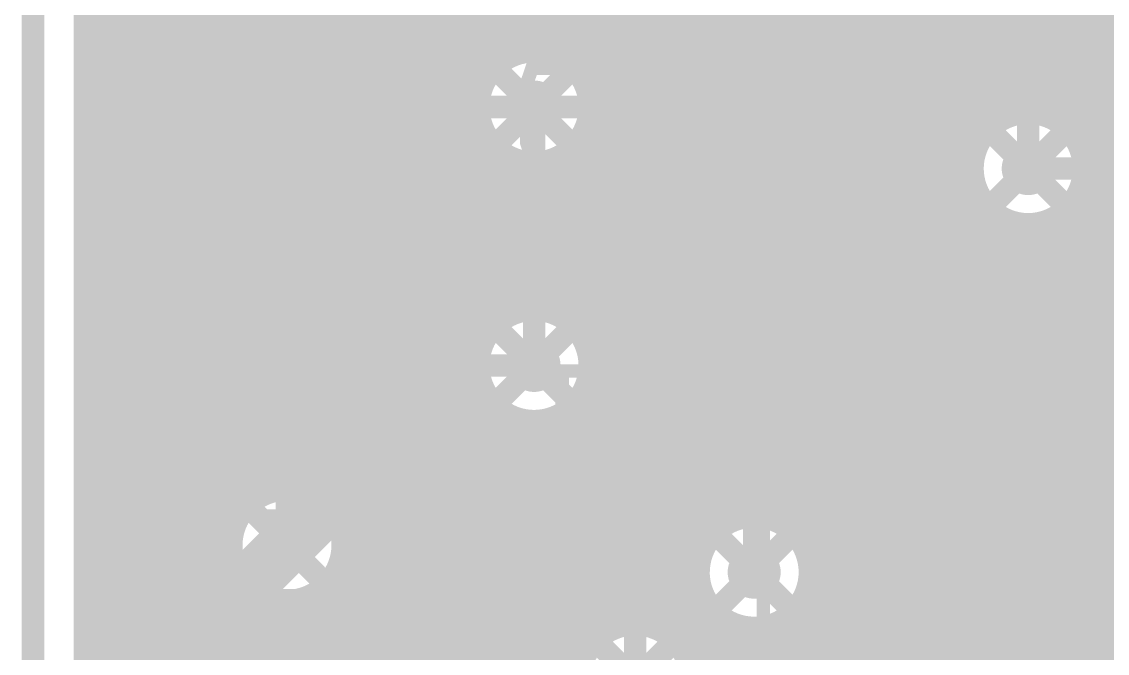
# Model space of a CAD drawing. Extents: x -3 to 92, y -53 to 125.
# Drawn here: x -3.13 to 9.15, y 51.61 to 58.75 of the extents above; entities that cross this region are included whole.
import ezdxf

# ---------------------------------------------------------------- set-up
doc = ezdxf.new("R2010")
doc.units = 0
doc.header["$MEASUREMENT"] = 0
doc.layers.get('0').update_dxf_attribs({"linetype": 'CONTINUOUS'})
for name, color, linetype in [('23-325-0_AST', 7, 'CONTINUOUS'), ('23-325-0_BOT', 7, 'CONTINUOUS'), ('23-325-0_DRD', 2, 'CONTINUOUS'), ('23-325-0_IN1', 4, 'CONTINUOUS'), ('23-325-0_IN2', 3, 'CONTINUOUS'), ('23-325-0_SMT', 10, 'CONTINUOUS'), ('23-325-0_SPT', 14, 'CONTINUOUS'), ('23-325-0_SST', 9, 'CONTINUOUS'), ('23-325-0_TOP', 12, 'CONTINUOUS'), ('THRUHOLE_TAP', 8, 'CONTINUOUS')]:
    doc.layers.add(name, color=color, linetype=linetype)

# ---------------------------------------------------------------- blocks, each defined once
blk = doc.blocks.new('OBLONG_52')
at = {"const_width": 0.29972}
blk.add_lwpolyline([(0.59944, 0), (-0.59944, 0)], dxfattribs=at)
at = {"const_width": 0.14986}
for points in [[(-0.67437, 0, 1), (-0.52451, 0, 1)], [(0.52451, 0, 1), (0.67437, 0, 1)]]:
    blk.add_lwpolyline(points, format="xyb", close=True, dxfattribs=at)
blk = doc.blocks.new('ROUND_68')
at = {"const_width": 0.29972}
blk.add_lwpolyline([(-0.14986, 0, 1), (0.14986, 0, 1)], format="xyb", close=True, dxfattribs=at)
blk = doc.blocks.new('ROUND_78')
at = {"const_width": 0.29972}
blk.add_lwpolyline([(-0.14986, 0, 1), (0.14986, 0, 1)], format="xyb", close=True, dxfattribs=at)
blk = doc.blocks.new('ROUND_79')
at = {"const_width": 0.29972}
blk.add_lwpolyline([(-0.14986, 0, 1), (0.14986, 0, 1)], format="xyb", close=True, dxfattribs=at)
blk = doc.blocks.new('RECTANGLE_7')
blk.add_solid([(0.4064, 0.4826), (0.4064, -0.4826), (-0.4064, 0.4826), (-0.4064, -0.4826)])
blk = doc.blocks.new('ROUND_84')
at = {"const_width": 0.10033}
blk.add_lwpolyline([(-0.050164, 0, 1), (0.050164, 0, 1)], format="xyb", close=True, dxfattribs=at)

msp = doc.modelspace()

# ---------------------------------------------------------------- linework, layer by layer
at = {"layer": '23-325-0_AST'}
for points, const_width in [([(87.00008, -5.00126), (87.00008, 124.99848), (-2.99974, 124.99848), (-2.99974, -5.00126), (87.00008, -5.00126)], 0.254), ([(7.9502, 60.19038), (7.44982, 59.69), (7.44982, 55.1942), (11.8491, 55.1942), (11.8491, 60.28944), (8.04926, 60.28944), (7.9502, 60.19038)], 0.1524), ([(2.0955, 58.6105), (-0.8255, 58.6105), (-0.8255, 56.9722), (2.0955, 56.9722), (2.0955, 58.6105)], 0.1524), ([(0.61976, 57.31256), (0.61976, 58.32856), (0.50292, 58.16092)], 0.1524), ([(0.02032, 57.48274), (-0.0381, 57.31256), (-0.3937, 57.31256), (-0.45466, 57.48274), (-0.45466, 58.16092), (-0.3937, 58.32856), (-0.0381, 58.32856), (0.02032, 58.16092)], 0.1524), ([(1.16332, 57.82056), (1.51892, 57.82056), (1.57734, 57.65292), (1.57734, 57.48274), (1.51892, 57.31256), (1.16332, 57.31256), (1.10236, 57.48274), (1.10236, 57.65292), (1.34112, 58.32856)], 0.1524), ([(0.73914, 57.31256), (0.50292, 57.31256)], 0.1524), ([(-0.8255, 55.0545), (2.0955, 55.0545), (2.0955, 56.6928), (-0.8255, 56.6928), (-0.8255, 55.0545)], 0.1524), ([(-0.56896, 55.80126), (-0.21336, 55.80126), (-0.09652, 55.9689), (-0.09652, 56.13908), (-0.21336, 56.30926), (-0.56896, 56.30926), (-0.56896, 55.29326)], 0.1524), ([(0.2667, 55.4609), (0.38608, 55.29326), (0.6223, 55.29326), (0.74168, 55.4609), (0.74168, 55.63108), (0.50546, 55.9689), (0.74168, 56.30926), (0.2667, 56.30926)], 0.1524), ([(1.2827, 55.29326), (1.16586, 55.4609), (1.1049, 55.63108), (1.1049, 55.9689), (1.16586, 56.13908), (1.2827, 56.30926), (1.40208, 56.30926), (1.52146, 56.13908), (1.57988, 55.9689), (1.57988, 55.63108), (1.52146, 55.4609), (1.40208, 55.29326), (1.2827, 55.29326)], 0.1524), ([(-0.27432, 55.80126), (-0.09652, 55.29326)], 0.1524), ([(2.0955, 54.8005), (-0.8255, 54.8005), (-0.8255, 53.1622), (2.0955, 53.1622), (2.0955, 54.8005)], 0.1524), ([(5.9055, 54.8005), (2.9845, 54.8005), (2.9845, 53.1622), (5.9055, 53.1622), (5.9055, 54.8005)], 0.1524), ([(5.39496, 53.50256), (5.39496, 54.51856), (5.27812, 54.35092)], 0.1524), ([(7.4295, 53.1495), (10.3505, 53.1495), (10.3505, 54.7878), (7.4295, 54.7878), (7.4295, 53.1495)], 0.1524), ([(-0.45466, 54.01056), (-0.09906, 54.01056), (0.02032, 54.18074), (0.02032, 54.35092), (-0.09906, 54.51856), (-0.45466, 54.51856), (-0.45466, 53.50256)], 0.1524), ([(0.38354, 53.67274), (0.50292, 53.50256), (0.73914, 53.50256), (0.85852, 53.67274), (0.85852, 53.84292), (0.61976, 54.18074), (0.85852, 54.51856), (0.38354, 54.51856)], 0.1524), ([(1.69672, 53.50256), (1.22174, 53.50256), (1.69672, 54.18074), (1.69672, 54.35092), (1.63576, 54.51856), (1.28016, 54.51856), (1.22174, 54.35092)], 0.1524), ([(3.48234, 54.01056), (3.83794, 54.01056), (3.95732, 54.18074), (3.95732, 54.35092), (3.83794, 54.51856), (3.48234, 54.51856), (3.48234, 53.50256)], 0.1524), ([(4.32054, 53.67274), (4.43992, 53.50256), (4.67614, 53.50256), (4.79552, 53.67274), (4.79552, 53.84292), (4.55676, 54.18074), (4.79552, 54.51856), (4.32054, 54.51856)], 0.1524), ([(7.8105, 54.02326), (8.1661, 54.02326), (8.28548, 54.1909), (8.28548, 54.36108), (8.1661, 54.53126), (7.8105, 54.53126), (7.8105, 53.51526)], 0.1524), ([(9.12368, 53.51526), (8.6487, 53.51526), (9.12368, 54.1909), (9.12368, 54.36108), (9.06526, 54.53126), (8.70966, 54.53126), (8.6487, 54.36108)], 0.1524), ([(-0.15748, 54.01056), (0.02032, 53.50256)], 0.1524), ([(3.77952, 54.01056), (3.95732, 53.50256)], 0.1524), ([(8.10768, 54.02326), (8.28548, 53.51526)], 0.1524), ([(5.51434, 53.50256), (5.27812, 53.50256)], 0.1524), ([(2.0955, 52.2605), (-0.8255, 52.2605), (-0.8255, 50.6222), (2.0955, 50.6222), (2.0955, 52.2605)], 0.1524), ([(6.7945, 50.6095), (9.7155, 50.6095), (9.7155, 52.2478), (6.7945, 52.2478), (6.7945, 50.6095)], 0.1524), ([(0.14732, 51.13274), (0.08636, 50.96256), (-0.2667, 50.96256), (-0.32766, 51.13274), (-0.32766, 51.81092), (-0.2667, 51.97856), (0.08636, 51.97856), (0.14732, 51.81092)], 0.1524), ([(0.98552, 50.96256), (0.51054, 50.96256), (0.98552, 51.64074), (0.98552, 51.81092), (0.92456, 51.97856), (0.56896, 51.97856), (0.51054, 51.81092)], 0.1524), ([(1.76276, 51.47056), (1.40716, 51.47056), (1.34874, 51.64074), (1.34874, 51.81092), (1.40716, 51.97856), (1.76276, 51.97856), (1.82372, 51.81092), (1.82372, 51.64074), (1.58496, 50.96256)], 0.1524), ([(7.1755, 51.35626), (7.5311, 51.35626), (7.65048, 51.5239), (7.65048, 51.69408), (7.5311, 51.86426), (7.1755, 51.86426), (7.1755, 50.84826)], 0.1524), ([(8.13308, 50.84826), (8.48868, 51.86426), (8.0137, 51.86426)], 0.1524), ([(9.0297, 50.84826), (8.91286, 51.0159), (8.8519, 51.18608), (8.8519, 51.5239), (8.91286, 51.69408), (9.0297, 51.86426), (9.14908, 51.86426), (9.26846, 51.69408), (9.32688, 51.5239), (9.32688, 51.18608), (9.26846, 51.0159), (9.14908, 50.84826), (9.0297, 50.84826)], 0.1524)]:
    msp.add_lwpolyline(points, dxfattribs=dict(at, const_width=const_width))
at = {"layer": '23-325-0_BOT'}
for points, const_width in [([(-2.159, 115.48872), (-2.159, 52.46116)], 0.254), ([(-1.9304, 115.38458), (-1.9304, 52.68976)], 0.254), ([(4.826, 107.315), (4.318, 106.807), (4.318, 62.484), (5.1562, 61.6458), (5.1562, 52.5272)], 0.254), ([(8.255, 57.08904), (8.255, 68.961), (6.731, 70.485), (6.731, 88.138)], 0.254), ([(5.969, 83.566), (5.969, 35.306), (2.413, 31.75), (2.413, 29.845)], 0.254), ([(8.89, 27.94), (8.89, 69.088), (7.366, 70.612), (7.366, 82.677)], 0.254), ([(-0.381, 71.247), (-0.381, 69.342), (1.651, 67.31), (1.651, 46.736), (2.794, 45.593), (2.794, 40.386), (5.08, 38.1)], 0.254), ([(1.27, 70.485), (3.81, 67.945), (3.81, 51.308)], 0.254), ([(2.1844, 68.9229), (2.1844, 58.18886)], 0.254), ([(2.413, 68.6943), (2.413, 58.36158)], 0.254), ([(-1.143, 68.58), (-1.143, 52.832), (-1.905, 52.07), (-1.905, 35.814), (-2.159, 35.56)], 0.254), ([(2.6416, 68.4657), (2.6416, 58.41492)], 0.254), ([(-1.7018, 68.2879), (-1.7018, 52.91836)], 0.254), ([(-1.6002, 68.14566), (-1.6002, 53.01996)], 0.254), ([(2.8702, 68.2371), (2.8702, 58.3819)], 0.254), ([(3.0988, 68.0085), (3.0988, 58.2422)], 0.254), ([(3.3274, 67.7799), (3.3274, 51.71186)], 0.254), ([(3.3528, 67.7545), (3.3528, 51.7398)], 0.254), ([(2.1082, 67.31), (2.1082, 58.07456)], 0.254), ([(-0.127, 52.832), (0.889, 53.848), (0.889, 65.405)], 0.635), ([(4.2672, 61.8871), (4.2672, 51.7398)], 0.254), ([(4.4704, 61.6839), (4.4704, 46.101)], 0.254), ([(4.699, 61.4553), (4.699, 52.959)], 0.254), ([(-1.6002, 58.7502), (-2.159, 58.7502)], 0.254), ([(3.3528, 58.7502), (2.1082, 58.7502)], 0.254), ([(4.699, 58.7502), (4.2672, 58.7502)], 0.254), ([(-1.6002, 58.5216), (-2.159, 58.5216)], 0.254), ([(3.3528, 58.5216), (2.1082, 58.5216)], 0.254), ([(4.699, 58.5216), (4.2672, 58.5216)], 0.254), ([(-1.6002, 58.293), (-2.159, 58.293)], 0.254), ([(2.29362, 58.293), (2.1082, 58.293)], 0.254), ([(3.3528, 58.293), (3.03784, 58.293)], 0.254), ([(4.699, 58.293), (4.2672, 58.293)], 0.254), ([(-1.6002, 58.0644), (-2.159, 58.0644)], 0.254), ([(3.3528, 58.0644), (3.23088, 58.0644)], 0.254), ([(4.699, 58.0644), (4.2672, 58.0644)], 0.254), ([(-1.6002, 57.8358), (-2.159, 57.8358)], 0.254), ([(3.3528, 57.8358), (3.29438, 57.8358)], 0.254), ([(4.699, 57.8358), (4.2672, 57.8358)], 0.254), ([(2.667, 54.864), (2.667, 57.785)], 0.254), ([(-1.6002, 57.6072), (-2.159, 57.6072)], 0.254), ([(3.3528, 57.6072), (3.27152, 57.6072)], 0.254), ([(4.699, 57.6072), (4.2672, 57.6072)], 0.254), ([(-1.6002, 57.3786), (-2.159, 57.3786)], 0.254), ([(3.1242, 57.35066), (3.1242, 55.2958)], 0.254), ([(3.3528, 57.3786), (3.14706, 57.3786)], 0.254), ([(4.699, 57.3786), (4.2672, 57.3786)], 0.254), ([(-1.6002, 57.15), (-2.159, 57.15)], 0.254), ([(3.3528, 57.15), (3.1242, 57.15)], 0.254), ([(4.699, 57.15), (4.2672, 57.15)], 0.254), ([(-1.6002, 56.9214), (-2.159, 56.9214)], 0.254), ([(3.3528, 56.9214), (3.1242, 56.9214)], 0.254), ([(4.699, 56.9214), (4.2672, 56.9214)], 0.254), ([(-1.6002, 56.6928), (-2.159, 56.6928)], 0.254), ([(3.3528, 56.6928), (3.1242, 56.6928)], 0.254), ([(4.699, 56.6928), (4.2672, 56.6928)], 0.254), ([(-1.6002, 56.4642), (-2.159, 56.4642)], 0.254), ([(3.3528, 56.4642), (3.1242, 56.4642)], 0.254), ([(4.699, 56.4642), (4.2672, 56.4642)], 0.254), ([(-1.6002, 56.2356), (-2.159, 56.2356)], 0.254), ([(3.3528, 56.2356), (3.1242, 56.2356)], 0.254), ([(4.699, 56.2356), (4.2672, 56.2356)], 0.254), ([(-1.6002, 56.007), (-2.159, 56.007)], 0.254), ([(3.3528, 56.007), (3.1242, 56.007)], 0.254), ([(4.699, 56.007), (4.2672, 56.007)], 0.254), ([(-1.6002, 55.7784), (-2.159, 55.7784)], 0.254), ([(3.3528, 55.7784), (3.1242, 55.7784)], 0.254), ([(4.699, 55.7784), (4.2672, 55.7784)], 0.254), ([(-1.6002, 55.5498), (-2.159, 55.5498)], 0.254), ([(3.3528, 55.5498), (3.1242, 55.5498)], 0.254), ([(4.699, 55.5498), (4.2672, 55.5498)], 0.254), ([(-1.6002, 55.3212), (-2.159, 55.3212)], 0.254), ([(3.3528, 55.3212), (3.1242, 55.3212)], 0.254), ([(4.699, 55.3212), (4.2672, 55.3212)], 0.254), ([(-1.6002, 55.0926), (-2.159, 55.0926)], 0.254), ([(3.3528, 55.0926), (3.25374, 55.0926)], 0.254), ([(4.699, 55.0926), (4.2672, 55.0926)], 0.254), ([(-1.6002, 54.864), (-2.159, 54.864)], 0.254), ([(3.3528, 54.864), (3.29692, 54.864)], 0.254), ([(4.699, 54.864), (4.2672, 54.864)], 0.254), ([(-1.6002, 54.6354), (-2.159, 54.6354)], 0.254), ([(3.3528, 54.6354), (3.25374, 54.6354)], 0.254), ([(4.699, 54.6354), (4.2672, 54.6354)], 0.254), ([(2.1082, 54.5719), (2.1082, 46.92396)], 0.254), ([(-1.6002, 54.4068), (-2.159, 54.4068)], 0.254), ([(2.23266, 54.4068), (2.1082, 54.4068)], 0.254), ([(2.1844, 54.4576), (2.1844, 46.84776)], 0.254), ([(3.3528, 54.4068), (3.0988, 54.4068)], 0.254), ([(3.0988, 54.40426), (3.0988, 46.101)], 0.254), ([(4.699, 54.4068), (4.2672, 54.4068)], 0.254), ([(2.413, 54.28742), (2.413, 46.61916)], 0.254), ([(2.8702, 54.2671), (2.8702, 46.16196)], 0.254), ([(-1.6002, 54.1782), (-2.159, 54.1782)], 0.254), ([(3.3528, 54.1782), (2.1082, 54.1782)], 0.254), ([(2.6416, 54.23408), (2.6416, 46.39056)], 0.254), ([(4.699, 54.1782), (4.2672, 54.1782)], 0.254), ([(-1.6002, 53.9496), (-2.159, 53.9496)], 0.254), ([(3.3528, 53.9496), (2.1082, 53.9496)], 0.254), ([(4.699, 53.9496), (4.2672, 53.9496)], 0.254), ([(-1.6002, 53.721), (-2.159, 53.721)], 0.254), ([(3.3528, 53.721), (2.1082, 53.721)], 0.254), ([(4.699, 53.721), (4.2672, 53.721)], 0.254), ([(-1.6002, 53.4924), (-2.159, 53.4924)], 0.254), ([(3.3528, 53.4924), (2.1082, 53.4924)], 0.254), ([(4.699, 53.4924), (4.2672, 53.4924)], 0.254), ([(-1.6002, 53.2638), (-2.159, 53.2638)], 0.254), ([(3.3528, 53.2638), (2.1082, 53.2638)], 0.254), ([(4.699, 53.2638), (4.2672, 53.2638)], 0.254), ([(-1.6002, 53.0352), (-2.159, 53.0352)], 0.254), ([(3.3528, 53.0352), (2.1082, 53.0352)], 0.254), ([(4.699, 53.0352), (4.2672, 53.0352)], 0.254), ([(-1.6002, 53.01996), (-2.159, 52.46116)], 0.254), ([(-0.127, 52.832), (-1.143, 51.816), (-1.143, 46.101)], 0.635), ([(-1.81356, 52.8066), (-2.159, 52.8066)], 0.254), ([(3.3528, 52.8066), (2.1082, 52.8066)], 0.254), ([(4.59232, 52.8066), (4.2672, 52.8066)], 0.254), ([(-2.04216, 52.578), (-2.159, 52.578)], 0.254), ([(3.3528, 52.578), (2.1082, 52.578)], 0.254), ([(4.52882, 52.578), (4.2672, 52.578)], 0.254), ([(3.3528, 52.3494), (2.1082, 52.3494)], 0.254), ([(4.55168, 52.3494), (4.2672, 52.3494)], 0.254), ([(3.3528, 52.1208), (2.1082, 52.1208)], 0.254), ([(4.6736, 52.1208), (4.2672, 52.1208)], 0.254), ([(4.699, 52.09286), (4.699, 46.101)], 0.254), ([(4.9276, 51.94046), (4.9276, 46.101)], 0.254), ([(5.3848, 51.94046), (5.3848, 46.101)], 0.254), ([(5.5118, 52.0065), (5.5118, 46.101)], 0.254), ([(3.3528, 51.8922), (2.1082, 51.8922)], 0.254), ([(5.5118, 51.8922), (4.2672, 51.8922)], 0.254), ([(5.1562, 51.89728), (5.1562, 46.101)], 0.254), ([(3.2893, 51.6636), (2.1082, 51.6636)], 0.254), ([(5.5118, 51.6636), (4.3307, 51.6636)], 0.254)]:
    msp.add_lwpolyline(points, dxfattribs=dict(at, const_width=const_width))
at = {"layer": '23-325-0_BOT', "const_width": 0.254}
for points in [[(2.667, 58.41492, 0.2801821), (2.1082, 58.07456)], [(3.29692, 57.785, 0.4142136), (2.667, 58.41492)], [(3.1242, 57.35066, 0.1922583), (3.29762, 57.785)], [(3.29692, 54.864, 0.1914994), (3.12496, 55.29652)], [(2.667, 54.23408, 0.4142136), (3.29692, 54.864)], [(2.1082, 54.5719, 0.2792178), (2.667, 54.23408)], [(4.699, 52.959, 0.1914993), (4.52733, 52.5272)], [(4.52628, 52.5272, 0.4142136), (5.1562, 51.89728)], [(5.1562, 51.89728, 0.1509238), (5.51145, 52.00701)], [(3.3528, 51.7398, 0.1914993), (3.18113, 51.308)], [(4.43992, 51.308, 0.1914994), (4.26796, 51.74052)]]:
    msp.add_lwpolyline(points, format="xyb", dxfattribs=at)
at = {"layer": '23-325-0_DRD', "const_width": 0.254}
for points in [[(87.00008, -5.00126), (87.00008, 124.99848), (-2.99974, 124.99848), (-2.99974, -5.00126), (87.00008, -5.00126)], [(3.302, 58.42), (2.032, 57.15)], [(3.302, 57.15), (2.032, 58.42)], [(8.89, 57.72404), (7.62, 56.45404)], [(8.89, 56.45404), (7.62, 57.72404)], [(3.302, 55.499), (2.032, 54.229)], [(3.302, 54.229), (2.032, 55.499)], [(0.508, 53.467), (-0.762, 52.197)], [(0.508, 52.197), (-0.762, 53.467)], [(0.508, 53.467), (-0.762, 52.197)], [(0.508, 52.197), (-0.762, 53.467)], [(5.7912, 53.1622), (4.5212, 51.8922)], [(5.7912, 51.8922), (4.5212, 53.1622)], [(4.445, 51.943), (3.175, 50.673)], [(4.445, 50.673), (3.175, 51.943)]]:
    msp.add_lwpolyline(points, dxfattribs=at)
at = {"layer": '23-325-0_IN1', "const_width": 0.254}
for points in [[(-2.413, 124.46), (-2.413, 36.13658)], [(-2.1844, 124.46), (-2.1844, 36.18992)], [(-1.9558, 124.46), (-1.9558, 36.1569)], [(1.9304, 124.46), (1.9304, 30.24886)], [(2.159, 124.46), (2.159, 58.15584)], [(2.3876, 124.46), (2.3876, 58.34888)], [(2.6162, 124.46), (2.6162, 58.41238)], [(2.8448, 124.46), (2.8448, 58.38952)], [(3.0734, 124.46), (3.0734, 58.26506)], [(3.302, 124.46), (3.302, 51.67884)], [(3.5306, 124.46), (3.5306, 51.87188)], [(3.7592, 124.46), (3.7592, 51.93538)], [(3.9878, 124.46), (3.9878, 51.91252)], [(4.2164, 107.15498), (4.2164, 51.78806)], [(5.588, 83.06308), (5.588, 52.9844)], [(6.2738, 83.01482), (6.2738, 39.27094)], [(5.8166, 82.95386), (5.8166, -4.572)], [(6.0452, 82.94116), (6.0452, 39.02456)], [(7.6454, 78.70698), (7.6454, 57.24906)], [(7.874, 78.36408), (7.874, 57.59196)], [(8.5598, 78.31582), (8.5598, 57.64022)], [(8.1026, 78.25486), (8.1026, 57.70118)], [(8.3312, 78.24216), (8.3312, 57.71388)], [(8.7884, 76.29398), (8.7884, 57.42432)], [(9.017, 75.95108), (9.017, 28.55722)], [(9.2456, 75.84186), (9.2456, 28.4607)], [(0.1016, 70.8406), (0.1016, 53.41874)], [(-0.3556, 70.61708), (-0.3556, 53.41874)], [(-0.127, 70.67042), (-0.127, 53.46192)], [(1.7018, 70.02526), (1.7018, 0.91186)], [(-1.7272, 68.34378), (-1.7272, 46.33722)], [(-0.5842, 68.2879), (-0.5842, 53.2638)], [(-1.4986, 68.0593), (-1.4986, 46.6217)], [(-0.8128, 68.04406), (-0.8128, 46.63694)], [(-1.27, 67.96278), (-1.27, 46.71822)], [(-1.0414, 67.9577), (-1.0414, 46.7233)], [(4.445, 67.31762), (4.445, -4.572)], [(5.3594, 67.2084), (5.3594, 53.1241)], [(4.6736, 67.12712), (4.6736, 52.93106)], [(4.9022, 67.06362), (4.9022, 53.10378)], [(5.1308, 67.08648), (5.1308, 53.15712)], [(0.3302, 65.1129), (0.3302, 53.2638)], [(1.4732, 65.16878), (1.4732, 1.24714)], [(6.5024, 64.9986), (6.5024, 39.3573)], [(7.4168, 64.94526), (7.4168, 41.38422)], [(0.5588, 64.86906), (0.5588, 1.84658)], [(1.2446, 64.8843), (1.2446, 1.47574)], [(6.731, 64.82842), (6.731, 39.35222)], [(0.7874, 64.7827), (0.7874, 1.76276)], [(1.016, 64.78778), (1.016, 1.64084)], [(6.9596, 64.77508), (6.9596, 39.2557)], [(7.1882, 64.8081), (7.1882, 38.97122)], [(20.50034, 58.7502), (-2.413, 58.7502)], [(20.59432, 58.5216), (-2.413, 58.5216)], [(2.29362, 58.293), (-2.413, 58.293)], [(20.75434, 58.293), (3.03784, 58.293)], [(2.10312, 58.0644), (-2.413, 58.0644)], [(21.04644, 58.0644), (3.23088, 58.0644)], [(2.03962, 57.8358), (-2.413, 57.8358)], [(22.9997, 57.8358), (3.29438, 57.8358)], [(2.06248, 57.6072), (-2.413, 57.6072)], [(7.89432, 57.6072), (3.27152, 57.6072)], [(21.2979, 57.6072), (8.61314, 57.6072)], [(2.1844, 57.3786), (-2.413, 57.3786)], [(2.159, 57.41162), (2.159, 55.23484)], [(7.69366, 57.3786), (3.14706, 57.3786)], [(20.86102, 57.3786), (8.8138, 57.3786)], [(2.3876, 57.22112), (2.3876, 55.42788)], [(3.0734, 57.3024), (3.0734, 55.34406)], [(7.62762, 57.15), (-2.413, 57.15)], [(2.6162, 57.15762), (2.6162, 55.49138)], [(2.8448, 57.18048), (2.8448, 55.46852)], [(20.65528, 57.15), (8.88238, 57.15)], [(7.64794, 56.9214), (-2.413, 56.9214)], [(7.6454, 56.93156), (7.6454, 41.6687)], [(20.5359, 56.9214), (8.86206, 56.9214)], [(8.7884, 56.75376), (8.7884, 28.5623)], [(7.76478, 56.6928), (-2.413, 56.6928)], [(7.874, 56.58866), (7.874, 41.76522)], [(20.4724, 56.6928), (8.74268, 56.6928)], [(8.1026, 56.47944), (8.1026, 41.7703)], [(8.5598, 56.53786), (8.5598, 41.43756)], [(8.18134, 56.4642), (-2.413, 56.4642)], [(20.4597, 56.4642), (8.32866, 56.4642)], [(8.3312, 56.4642), (8.3312, 41.68394)], [(20.49526, 56.2356), (-2.413, 56.2356)], [(20.57908, 56.007), (-2.413, 56.007)], [(20.73148, 55.7784), (-2.413, 55.7784)], [(21.00072, 55.5498), (-2.413, 55.5498)], [(2.23266, 55.3212), (-2.413, 55.3212)], [(22.9997, 55.3212), (3.0988, 55.3212)], [(2.08026, 55.0926), (-2.413, 55.0926)], [(22.9997, 55.0926), (3.25374, 55.0926)], [(2.03708, 54.864), (-2.413, 54.864)], [(21.97354, 54.864), (3.29692, 54.864)], [(2.08026, 54.6354), (-2.413, 54.6354)], [(14.7574, 54.6354), (3.25374, 54.6354)], [(2.23266, 54.4068), (-2.413, 54.4068)], [(2.159, 54.49062), (2.159, 30.42158)], [(3.0734, 54.3814), (3.0734, -4.572)], [(14.63548, 54.4068), (3.0988, 54.4068)], [(2.3876, 54.30012), (2.3876, 30.47492)], [(2.8448, 54.25948), (2.8448, 30.3022)], [(14.61262, 54.1782), (-2.413, 54.1782)], [(2.6162, 54.23662), (2.6162, 30.4419)], [(14.67612, 53.9496), (-2.413, 53.9496)], [(14.86662, 53.721), (-2.413, 53.721)], [(21.30806, 53.4924), (-2.413, 53.4924)], [(-0.5842, 53.2638), (-2.413, 53.2638)], [(18.08226, 53.2638), (0.3302, 53.2638)], [(-0.7239, 53.0352), (-2.413, 53.0352)], [(4.78282, 53.0352), (0.4699, 53.0352)], [(17.9451, 53.0352), (5.52704, 53.0352)], [(-0.75692, 52.8066), (-2.413, 52.8066)], [(4.59232, 52.8066), (0.50292, 52.8066)], [(17.91208, 52.8066), (5.72008, 52.8066)], [(-0.70358, 52.578), (-2.413, 52.578)], [(4.52882, 52.578), (0.44958, 52.578)], [(17.96542, 52.578), (5.78358, 52.578)], [(-0.53086, 52.3494), (-2.413, 52.3494)], [(-0.5842, 52.39766), (-0.5842, 46.39056)], [(4.55168, 52.3494), (0.27686, 52.3494)], [(0.3302, 52.39766), (0.3302, 1.90246)], [(18.1356, 52.3494), (5.76072, 52.3494)], [(-0.3556, 52.24526), (-0.3556, 1.89738)], [(-0.127, 52.20208), (-0.127, 1.92532)], [(0.1016, 52.24526), (0.1016, 1.92786)], [(4.6736, 52.1208), (-2.413, 52.1208)], [(4.6736, 52.1208), (4.6736, 38.58006)], [(5.588, 52.06746), (5.588, 38.47084)], [(30.49016, 52.1208), (5.63626, 52.1208)], [(4.9022, 51.95062), (4.9022, 38.70452)], [(5.3594, 51.9303), (5.3594, 38.66388)], [(3.57378, 51.8922), (-2.413, 51.8922)], [(30.56382, 51.8922), (4.04622, 51.8922)], [(5.1308, 51.89728), (5.1308, 38.72738)], [(3.2893, 51.6636), (-2.413, 51.6636)], [(30.77972, 51.6636), (4.3307, 51.6636)]]:
    msp.add_lwpolyline(points, dxfattribs=at)
for points in [[(2.667, 58.41492, 0.4142136), (2.03708, 57.785)], [(3.29692, 57.785, 0.4142136), (2.667, 58.41492)], [(2.03708, 57.785, 0.4142136), (2.667, 57.15508)], [(2.667, 57.15508, 0.4142136), (3.29692, 57.785)], [(8.255, 57.71896, 0.4142136), (7.62508, 57.08904)], [(8.88492, 57.08904, 0.4142136), (8.255, 57.71896)], [(7.62508, 57.08904, 0.4142136), (8.255, 56.45912)], [(8.255, 56.45912, 0.4142136), (8.88492, 57.08904)], [(2.667, 55.49392, 0.4142136), (2.03708, 54.864)], [(3.29692, 54.864, 0.4142136), (2.667, 55.49392)], [(2.03708, 54.864, 0.4142136), (2.667, 54.23408)], [(2.667, 54.23408, 0.4142136), (3.29692, 54.864)], [(-0.127, 53.46192, 0.4142136), (-0.75692, 52.832)], [(0.50292, 52.832, 0.4142136), (-0.127, 53.46192)], [(5.1562, 53.15712, 0.4142136), (4.52628, 52.5272)], [(5.78612, 52.5272, 0.4142136), (5.1562, 53.15712)], [(-0.75692, 52.832, 0.4142136), (-0.127, 52.20208)], [(-0.127, 52.20208, 0.4142136), (0.50292, 52.832)], [(4.52628, 52.5272, 0.4142136), (5.1562, 51.89728)], [(5.1562, 51.89728, 0.4142136), (5.78612, 52.5272)], [(3.81, 51.93792, 0.4142136), (3.18008, 51.308)], [(4.43992, 51.308, 0.4142136), (3.81, 51.93792)]]:
    msp.add_lwpolyline(points, format="xyb", dxfattribs=at)
at = {"layer": '23-325-0_SST', "const_width": 0.1524}
for points in [[(7.9502, 60.19038), (8.04926, 60.28944), (11.8491, 60.28944), (11.8491, 55.1942), (7.44982, 55.1942), (7.44982, 55.29326), (7.44982, 59.69), (7.9502, 60.19038)], [(2.0955, 58.6105), (-0.8255, 58.6105), (-0.8255, 56.9722), (2.0955, 56.9722), (2.0955, 58.6105)], [(3.66014, 57.20842), (3.66014, 58.22442), (3.54076, 58.05424)], [(3.05816, 57.37606), (2.99974, 57.20842), (2.64414, 57.20842), (2.58572, 57.37606), (2.58572, 58.05424), (2.64414, 58.22442), (2.99974, 58.22442), (3.05816, 58.05424)], [(4.20116, 57.71642), (4.55676, 57.71642), (4.61772, 57.54624), (4.61772, 57.37606), (4.55676, 57.20842), (4.20116, 57.20842), (4.14274, 57.37606), (4.14274, 57.54624), (4.37896, 58.22442)], [(3.77952, 57.20842), (3.54076, 57.20842)], [(-0.8255, 55.0545), (2.0955, 55.0545), (2.0955, 56.6928), (-0.8255, 56.6928), (-0.8255, 55.0545)], [(2.48666, 56.1594), (2.84226, 56.1594), (2.9591, 56.32958), (2.9591, 56.49976), (2.84226, 56.6674), (2.48666, 56.6674), (2.48666, 55.6514)], [(3.32486, 55.82158), (3.4417, 55.6514), (3.68046, 55.6514), (3.7973, 55.82158), (3.7973, 55.99176), (3.56108, 56.32958), (3.7973, 56.6674), (3.32486, 56.6674)], [(4.34086, 55.6514), (4.22148, 55.82158), (4.16306, 55.99176), (4.16306, 56.32958), (4.22148, 56.49976), (4.34086, 56.6674), (4.4577, 56.6674), (4.57708, 56.49976), (4.6355, 56.32958), (4.6355, 55.99176), (4.57708, 55.82158), (4.4577, 55.6514), (4.34086, 55.6514)], [(2.7813, 56.1594), (2.9591, 55.6514)], [(-1.19888, 55.18404), (-1.19888, 54.70906), (-1.87706, 55.18404), (-2.0447, 55.18404), (-2.21488, 55.12562), (-2.21488, 54.77002), (-2.0447, 54.70906)], [(2.0955, 54.8005), (-0.8255, 54.8005), (-0.8255, 53.1622), (2.0955, 53.1622), (2.0955, 54.8005)], [(5.9055, 54.8005), (2.9845, 54.8005), (2.9845, 53.1622), (5.9055, 53.1622), (5.9055, 54.8005)], [(7.21106, 54.89956), (7.21106, 54.42458), (6.53288, 54.89956), (6.3627, 54.89956), (6.19506, 54.8386), (6.19506, 54.483), (6.3627, 54.42458)], [(7.4295, 53.1495), (10.3505, 53.1495), (10.3505, 54.7878), (7.4295, 54.7878), (7.4295, 53.1495)], [(-1.36906, 53.87086), (-1.19888, 53.99024), (-1.19888, 54.22646), (-1.36906, 54.34584), (-1.5367, 54.34584), (-1.87706, 54.10962), (-2.21488, 54.34584), (-2.21488, 53.87086)], [(7.21106, 54.06136), (7.21106, 53.58638), (6.53288, 54.06136), (6.3627, 54.06136), (6.19506, 54.0004), (6.19506, 53.6448), (6.3627, 53.58638)], [(-1.70688, 53.03266), (-1.70688, 53.38826), (-1.87706, 53.50764), (-2.0447, 53.50764), (-2.21488, 53.38826), (-2.21488, 53.03266), (-1.19888, 53.03266)], [(-1.70688, 53.32984), (-1.19888, 53.50764)], [(6.70306, 52.74818), (6.70306, 53.10378), (6.53288, 53.22316), (6.3627, 53.22316), (6.19506, 53.10378), (6.19506, 52.74818), (7.21106, 52.74818)], [(6.70306, 53.04536), (7.21106, 53.22316)], [(5.26034, 51.87442), (5.26034, 52.89042), (5.14096, 52.72024)], [(3.34772, 52.38242), (3.70332, 52.38242), (3.82016, 52.55006), (3.82016, 52.72024), (3.70332, 52.89042), (3.34772, 52.89042), (3.34772, 51.87442)], [(4.18592, 52.04206), (4.30276, 51.87442), (4.54152, 51.87442), (4.65836, 52.04206), (4.65836, 52.21224), (4.42214, 52.55006), (4.65836, 52.89042), (4.18592, 52.89042)], [(3.64236, 52.38242), (3.82016, 51.87442)], [(-1.70688, 52.20462), (-1.70688, 51.84902), (-1.87706, 51.78806), (-2.0447, 51.78806), (-2.21488, 51.84902), (-2.21488, 52.20462), (-2.0447, 52.26304), (-1.87706, 52.26304), (-1.19888, 52.02682)], [(2.0955, 52.2605), (-0.8255, 52.2605), (-0.8255, 50.6222), (2.0955, 50.6222), (2.0955, 52.2605)], [(6.7945, 50.6095), (9.7155, 50.6095), (9.7155, 52.2478), (6.7945, 52.2478), (6.7945, 50.6095)], [(5.37972, 51.87442), (5.14096, 51.87442)]]:
    msp.add_lwpolyline(points, dxfattribs=at)
at = {"layer": '23-325-0_TOP', "const_width": 0.254}
for points in [[(-0.0762, 46.99), (-0.762, 46.99), (-2.032, 48.26), (-2.032, 110.109), (12.065, 124.206), (63.881, 124.206), (64.86398, 123.22302), (64.86398, 121.92)], [(-1.5748, 63.246), (-1.5748, 48.44796)], [(-1.4986, 63.246), (-1.4986, 48.37176)], [(6.4262, 61.595), (6.4262, 61.2648), (7.493, 60.198), (7.493, 57.531), (7.05104, 57.08904), (6.35, 57.08904)], [(8.1026, 60.7822), (8.1026, 57.70118)], [(8.3312, 60.7822), (8.3312, 57.71388)], [(8.5598, 60.7822), (8.5598, 57.64022)], [(8.7884, 60.7822), (8.7884, 57.54624)], [(9.017, 60.7822), (9.017, 57.54624)], [(7.9502, 60.198), (7.9502, 57.64022)], [(-1.27, 59.944), (-1.27, 48.14316)], [(1.3462, 59.69), (1.3462, 59.6138), (1.4224, 59.69), (3.429, 59.69), (4.699, 58.38952), (6.35, 58.38952)], [(-1.0414, 59.7027), (-1.0414, 47.91456)], [(-0.8128, 59.4741), (-0.8128, 47.68596)], [(2.159, 59.2328), (2.159, 58.2422)], [(2.3876, 59.2328), (2.3876, 58.34888)], [(2.6162, 59.2328), (2.6162, 58.41238)], [(2.8448, 59.2328), (2.8448, 58.38952)], [(3.0734, 59.2328), (3.0734, 58.26506)], [(3.23596, 59.2328), (4.2037, 58.2422)], [(9.2456, 59.19978), (9.2456, 57.54624)], [(3.302, 59.16422), (3.302, 58.2422)], [(3.5306, 58.93054), (3.5306, 58.2422)], [(-0.5842, 58.8772), (-0.5842, 58.5978)], [(-0.3556, 58.8772), (-0.3556, 58.5978)], [(-0.127, 58.8772), (-0.127, 58.5978)], [(0.1016, 58.8772), (0.1016, 58.5978)], [(0.3302, 58.8772), (0.3302, 58.5978)], [(0.5588, 58.8772), (0.5588, 58.5978)], [(0.7874, 58.8772), (0.7874, 58.5978)], [(1.016, 58.8772), (1.016, 58.5978)], [(1.2446, 58.8772), (1.2446, 58.5978)], [(1.4732, 58.8772), (1.4732, 58.5978)], [(1.7018, 58.8772), (1.7018, 58.5978)], [(1.9304, 58.8772), (1.9304, 58.5978)], [(3.683, 58.7756), (-1.5748, 58.7756)], [(3.7592, 58.69686), (3.7592, 58.2422)], [(9.6647, 58.7756), (7.9502, 58.7756)], [(-0.8128, 58.5978), (-0.8128, 56.9722)], [(0.6096, 58.5978), (-0.8128, 58.5978)], [(-0.0762, 58.5978), (-0.0762, 57.785)], [(0.6604, 58.5978), (0.6096, 58.5978)], [(2.0828, 58.5978), (0.6604, 58.5978)], [(2.0828, 58.5978), (2.0828, 58.2422)], [(-0.8128, 58.547), (-1.5748, 58.547)], [(3.90652, 58.547), (2.0828, 58.547)], [(3.9878, 58.46318), (3.9878, 58.2422)], [(9.8933, 58.547), (7.9502, 58.547)], [(-0.8128, 58.3184), (-1.5748, 58.3184)], [(2.33172, 58.3184), (2.0828, 58.3184)], [(4.13004, 58.3184), (3.00228, 58.3184)], [(10.1219, 58.3184), (7.9502, 58.3184)], [(2.23266, 58.2422), (2.0828, 58.2422)], [(2.23266, 58.2422), (2.0828, 58.2422)], [(4.2037, 58.2422), (3.0988, 58.2422)], [(-0.8128, 58.0898), (-1.5748, 58.0898)], [(10.3505, 58.0898), (7.9502, 58.0898)], [(-0.8128, 57.8612), (-1.5748, 57.8612)], [(11.88466, 57.8612), (7.9502, 57.8612)], [(-0.8128, 57.785), (-0.0762, 57.785)], [(-0.0762, 56.9722), (-0.0762, 57.785)], [(2.667, 57.785), (1.3462, 57.785)], [(6.35, 57.73928), (6.30428, 57.785), (2.667, 57.785), (1.3462, 57.785)], [(-0.8128, 57.6326), (-1.5748, 57.6326)], [(11.88212, 57.6326), (8.57504, 57.6326)], [(11.91006, 57.54624), (8.6868, 57.54624)], [(-0.8128, 57.404), (-1.5748, 57.404)], [(-0.8128, 57.1754), (-1.5748, 57.1754)], [(12.94892, 57.08904), (8.255, 57.08904)], [(0.3683, 56.9722), (-0.8128, 56.9722)], [(-0.5842, 56.9722), (-0.5842, 56.6928)], [(-0.3556, 56.9722), (-0.3556, 56.6928)], [(-0.127, 56.9722), (-0.127, 56.6928)], [(0.3683, 56.9722), (0.0889, 56.6928)], [(0.1016, 56.9722), (0.1016, 56.70296)], [(0.3302, 56.9722), (0.3302, 56.93156)], [(0.3429, 56.9468), (-1.5748, 56.9468)], [(0.1143, 56.7182), (-1.5748, 56.7182)], [(-0.0762, 55.88), (0.8128, 56.769), (3.81, 56.769), (4.13766, 56.4388), (6.35, 56.4388)], [(-0.8128, 56.6928), (-0.8128, 55.0672)], [(0.0889, 56.6928), (-0.8128, 56.6928)], [(-0.8128, 56.4896), (-1.5748, 56.4896)], [(6.35, 56.4388), (7.56666, 56.4388), (9.017, 54.991), (16.637, 54.991), (17.2212, 55.5752), (17.2212, 55.88)], [(-0.8128, 56.261), (-1.5748, 56.261)], [(-0.8128, 56.0324), (-1.5748, 56.0324)], [(1.3462, 55.88), (1.4351, 55.7911), (6.35, 55.7911)], [(-0.8128, 55.8038), (-1.5748, 55.8038)], [(8.1788, 53.975), (8.1788, 55.0672), (7.4549, 55.7911), (6.35, 55.7911)], [(-0.8128, 55.5752), (-1.5748, 55.5752)], [(-0.8128, 55.3466), (-1.5748, 55.3466)], [(5.56768, 55.3466), (3.07086, 55.3466)], [(5.60324, 55.3339), (3.0861, 55.3339)], [(3.302, 55.3339), (3.302, 54.7878)], [(3.5306, 55.3339), (3.5306, 54.7878)], [(3.7592, 55.3339), (3.7592, 54.7878)], [(3.9878, 55.3339), (3.9878, 54.7878)], [(4.2164, 55.3339), (4.2164, 54.7878)], [(4.445, 55.3339), (4.445, 54.7878)], [(4.6736, 55.3339), (4.6736, 54.7878)], [(4.9022, 55.3339), (4.9022, 54.7878)], [(5.1308, 55.3339), (5.1308, 54.7878)], [(5.3594, 55.3339), (5.3594, 54.7878)], [(5.588, 55.3339), (5.588, 54.7878)], [(6.94944, 55.31104), (5.75056, 55.31104)], [(5.8166, 55.31104), (5.8166, 54.7878)], [(6.0452, 55.31104), (6.0452, 51.7652)], [(6.2738, 55.31104), (6.2738, 51.7652)], [(6.5024, 55.31104), (6.5024, 51.7652)], [(6.731, 55.31104), (6.731, 51.7652)], [(6.9596, 55.31104), (6.9596, 52.2478)], [(7.26694, 55.3339), (7.09422, 55.3339)], [(7.1882, 55.3339), (7.1882, 52.2478)], [(7.26694, 55.3339), (7.7216, 54.8767)], [(-0.8128, 55.118), (-1.5748, 55.118)], [(7.4803, 55.118), (3.24358, 55.118)], [(7.4168, 55.1815), (7.4168, 52.2478)], [(-0.18796, 55.0672), (-0.8128, 55.0672)], [(-0.5842, 55.0672), (-0.5842, 54.7878)], [(-0.18796, 55.0672), (-0.39624, 54.86146)], [(-0.3556, 55.0672), (-0.3556, 54.89956)], [(-0.36576, 54.8894), (-1.5748, 54.8894)], [(7.7089, 54.8894), (3.29692, 54.8894)], [(7.6454, 54.9529), (7.6454, 54.7878)], [(7.7216, 54.8767), (7.7216, 54.7878)], [(-0.8128, 54.7878), (-0.8128, 53.1622)], [(-0.45466, 54.7878), (-0.8128, 54.7878)], [(-0.0762, 53.975), (-0.0762, 54.5338), (0.254, 54.864), (2.667, 54.864)], [(4.4196, 54.7878), (3.29184, 54.7878)], [(4.4704, 54.7878), (4.4196, 54.7878)], [(5.8928, 54.7878), (4.4704, 54.7878)], [(5.8928, 54.7878), (5.8928, 53.1622)], [(7.4422, 54.7878), (7.4422, 53.1622)], [(7.7216, 54.7878), (7.4422, 54.7878)], [(-0.8128, 54.6608), (-1.5748, 54.6608)], [(7.4422, 54.6608), (5.8928, 54.6608)], [(-0.8128, 54.4322), (-1.5748, 54.4322)], [(7.4422, 54.4322), (5.8928, 54.4322)], [(-0.8128, 54.2036), (-1.5748, 54.2036)], [(7.4422, 54.2036), (5.8928, 54.2036)], [(-0.8128, 53.975), (-1.5748, 53.975)], [(-0.0762, 53.975), (-0.127, 53.9242), (-0.127, 52.832)], [(-0.0762, 53.975), (-0.127, 53.9242), (-0.127, 52.832)], [(3.7338, 53.975), (1.3462, 53.975)], [(5.1562, 52.5272), (5.1562, 53.975)], [(7.4422, 53.975), (5.8928, 53.975)], [(-0.8128, 53.7464), (-1.5748, 53.7464)], [(7.4422, 53.7464), (5.8928, 53.7464)], [(-0.8128, 53.5178), (-1.5748, 53.5178)], [(2.9972, 53.5178), (2.0828, 53.5178)], [(2.0828, 53.5178), (2.0828, 53.1622)], [(2.9972, 53.5178), (2.0828, 53.5178)], [(2.159, 53.5178), (2.159, 46.87316)], [(2.3876, 53.5178), (2.3876, 46.64456)], [(2.6162, 53.5178), (2.6162, 46.41596)], [(2.8448, 53.5178), (2.8448, 46.18736)], [(2.9972, 53.5178), (2.9972, 53.1622)], [(7.4422, 53.5178), (5.8928, 53.5178)], [(-0.8128, 53.2892), (-1.5748, 53.2892)], [(2.9972, 53.2892), (2.0828, 53.2892)], [(7.4422, 53.2892), (5.8928, 53.2892)], [(-0.66294, 53.1622), (-0.8128, 53.1622)], [(0.6096, 53.1622), (0.40894, 53.1622)], [(0.5588, 53.1622), (0.5588, 52.2478)], [(0.6604, 53.1622), (0.6096, 53.1622)], [(2.0828, 53.1622), (0.6604, 53.1622)], [(0.7874, 53.1622), (0.7874, 52.2478)], [(1.016, 53.1622), (1.016, 52.2478)], [(1.2446, 53.1622), (1.2446, 52.2478)], [(1.4732, 53.1622), (1.4732, 52.2478)], [(1.7018, 53.1622), (1.7018, 52.2478)], [(1.9304, 53.1622), (1.9304, 52.2478)], [(4.4196, 53.1622), (2.9972, 53.1622)], [(3.0734, 53.1622), (3.0734, 49.7078)], [(3.302, 53.1622), (3.302, 51.67884)], [(3.5306, 53.1622), (3.5306, 51.87188)], [(3.7592, 53.1622), (3.7592, 51.93538)], [(3.9878, 53.1622), (3.9878, 51.91252)], [(4.2164, 53.1622), (4.2164, 51.78806)], [(4.4704, 53.1622), (4.4196, 53.1622)], [(4.445, 53.1622), (4.445, 51.7652)], [(4.699, 53.1622), (4.4704, 53.1622)], [(4.6736, 53.1622), (4.6736, 52.93106)], [(4.699, 53.1622), (4.699, 52.959)], [(5.6134, 53.1622), (5.6134, 52.959)], [(5.8928, 53.1622), (5.6134, 53.1622)], [(5.8166, 53.1622), (5.8166, 51.7652)], [(8.9154, 53.1622), (8.8646, 53.1622), (7.4422, 53.1622)], [(7.6454, 53.1622), (7.6454, 52.2478)], [(7.874, 53.1622), (7.874, 52.46116)], [(8.1026, 53.1622), (8.1026, 52.68468)], [(8.3312, 53.1622), (8.3312, 52.77866)], [(8.5598, 53.1622), (8.5598, 52.7812)], [(8.7884, 53.1622), (8.7884, 52.7812)], [(10.3378, 53.1622), (8.9154, 53.1622)], [(9.017, 53.1622), (9.017, 52.7812)], [(9.2456, 53.1622), (9.2456, 52.7812)], [(-0.71374, 53.0606), (-1.5748, 53.0606)], [(4.699, 53.0606), (0.45974, 53.0606)], [(12.4587, 53.0606), (5.6134, 53.0606)], [(-0.75692, 52.832), (-1.5748, 52.832)], [(4.60502, 52.832), (0.50292, 52.832)], [(12.6873, 52.832), (5.70738, 52.832)], [(7.5438, 51.435), (7.5438, 51.4858), (8.382, 52.324), (15.4178, 52.324), (15.7988, 52.705)], [(12.7381, 52.7812), (8.382, 52.7812)], [(-0.71374, 52.6034), (-1.5748, 52.6034)], [(4.53136, 52.6034), (0.45974, 52.6034)], [(8.0137, 52.6034), (5.78104, 52.6034)], [(8.05942, 52.64658), (7.6581, 52.2478)], [(-0.5588, 52.3748), (-1.5748, 52.3748)], [(-0.5842, 52.39766), (-0.5842, 52.2478)], [(4.54406, 52.3748), (0.3048, 52.3748)], [(0.3302, 52.39766), (0.3302, 52.2478)], [(7.7851, 52.3748), (5.7658, 52.3748)], [(-0.8128, 52.2478), (-0.8128, 50.6222)], [(-0.36322, 52.2478), (-0.8128, 52.2478)], [(0.6096, 52.2478), (0.10922, 52.2478)], [(0.6604, 52.2478), (0.6096, 52.2478)], [(2.0828, 52.2478), (0.6604, 52.2478)], [(2.0828, 52.2478), (2.0828, 50.6222)], [(7.6581, 52.2478), (6.8072, 52.2478)], [(6.8072, 52.2478), (6.8072, 51.7652)], [(-0.8128, 52.1462), (-1.5748, 52.1462)], [(4.65328, 52.1462), (2.0828, 52.1462)], [(4.6736, 52.1208), (4.6736, 51.7652)], [(5.588, 52.06746), (5.588, 51.7652)], [(6.8072, 52.1462), (5.65658, 52.1462)], [(4.9022, 51.95062), (4.9022, 51.7652)], [(5.3594, 51.9303), (5.3594, 51.7652)], [(-0.8128, 51.9176), (-1.5748, 51.9176)], [(3.64998, 51.9176), (2.0828, 51.9176)], [(4.99618, 51.9176), (3.96748, 51.9176)], [(5.1308, 51.89728), (5.1308, 51.7652)], [(6.8072, 51.9176), (5.31368, 51.9176)], [(-0.8128, 51.689), (-1.5748, 51.689)], [(3.30708, 51.689), (2.0828, 51.689)], [(6.8072, 51.7652), (4.2418, 51.7652)]]:
    msp.add_lwpolyline(points, dxfattribs=at)
for points in [[(2.667, 58.41492, 0.1922585), (2.23314, 58.24169)], [(3.0988, 58.2422, 0.1914993), (2.667, 58.41387)], [(8.255, 57.71896, 0.1269608), (7.95016, 57.64029)], [(8.6868, 57.54624, 0.1914993), (8.255, 57.71791)], [(3.29692, 54.864, 0.2137903), (3.08628, 55.33411)], [(5.60324, 55.3339, 0.0780875), (5.75056, 55.31075)], [(6.94944, 55.31104, 0.0768192), (7.09437, 55.33344)], [(-0.39878, 54.85638, 0.0486144), (-0.45499, 54.78802)], [(-0.39878, 54.85638, 0.0486144), (-0.45499, 54.78802)], [(3.29184, 54.7878, 0.0303473), (3.29647, 54.864)], [(-0.66294, 53.1622, 0.1389295), (-0.75649, 52.832)], [(0.50292, 52.832, 0.1389292), (0.4093, 53.16242)], [(4.699, 52.959, 0.1914993), (4.52733, 52.5272)], [(5.78612, 52.5272, 0.1914994), (5.61416, 52.95972)], [(-0.75692, 52.832, 0.3056554), (-0.36322, 52.2478)], [(0.10922, 52.2478, 0.3056551), (0.50292, 52.832)], [(8.382, 52.7812, 0.1989132), (8.05871, 52.64729)], [(8.382, 52.7812, 0.1989132), (8.05871, 52.64729)], [(4.52628, 52.5272, 0.4142136), (5.1562, 51.89728)], [(5.1562, 51.89728, 0.4142136), (5.78612, 52.5272)], [(3.81, 51.93792, 0.4142136), (3.18008, 51.308)], [(4.2418, 51.7652, 0.1914993), (3.81, 51.93687)]]:
    msp.add_lwpolyline(points, format="xyb", dxfattribs=at)

# ---------------------------------------------------------------- block references
at = {"layer": '23-325-0_AST'}
for p in [(6.35, 58.38952), (6.35, 57.73928), (6.35, 57.08904), (6.35, 56.4388), (6.35, 55.7911)]:
    msp.add_blockref('OBLONG_52', p, dxfattribs=at)
at = {"layer": '23-325-0_BOT'}
for p in [(2.667, 57.785), (8.255, 57.08904), (2.667, 54.864), (-0.127, 52.832), (5.1562, 52.5272)]:
    msp.add_blockref('ROUND_68', p, dxfattribs=at)
at = {"layer": '23-325-0_IN1'}
for name, p in [('ROUND_78', (2.667, 57.785)), ('ROUND_79', (8.255, 57.08904)), ('ROUND_78', (2.667, 54.864)), ('ROUND_78', (-0.127, 52.832)), ('ROUND_78', (5.1562, 52.5272))]:
    msp.add_blockref(name, p, dxfattribs=at)
at = {"layer": '23-325-0_IN2'}
for p in [(2.667, 57.785), (8.255, 57.08904), (2.667, 54.864), (-0.127, 52.832), (5.1562, 52.5272)]:
    msp.add_blockref('ROUND_68', p, dxfattribs=at)
at = {"layer": '23-325-0_SMT'}
for name, p in [('OBLONG_52', (6.35, 58.38952)), ('RECTANGLE_7', (-0.0762, 57.785)), ('RECTANGLE_7', (1.3462, 57.785)), ('OBLONG_52', (6.35, 57.73928)), ('OBLONG_52', (6.35, 57.08904)), ('OBLONG_52', (6.35, 56.4388)), ('RECTANGLE_7', (-0.0762, 55.88)), ('RECTANGLE_7', (1.3462, 55.88)), ('OBLONG_52', (6.35, 55.7911)), ('RECTANGLE_7', (-0.0762, 53.975)), ('RECTANGLE_7', (1.3462, 53.975)), ('RECTANGLE_7', (3.7338, 53.975)), ('RECTANGLE_7', (5.1562, 53.975)), ('RECTANGLE_7', (8.1788, 53.975)), ('RECTANGLE_7', (-0.0762, 51.435)), ('RECTANGLE_7', (1.3462, 51.435)), ('RECTANGLE_7', (7.5438, 51.435)), ('RECTANGLE_7', (8.9662, 51.435))]:
    msp.add_blockref(name, p, dxfattribs=at)
at = {"layer": '23-325-0_SPT'}
for name, p in [('OBLONG_52', (6.35, 58.38952)), ('RECTANGLE_7', (-0.0762, 57.785)), ('RECTANGLE_7', (1.3462, 57.785)), ('OBLONG_52', (6.35, 57.73928)), ('OBLONG_52', (6.35, 57.08904)), ('OBLONG_52', (6.35, 56.4388)), ('RECTANGLE_7', (-0.0762, 55.88)), ('RECTANGLE_7', (1.3462, 55.88)), ('OBLONG_52', (6.35, 55.7911)), ('RECTANGLE_7', (-0.0762, 53.975)), ('RECTANGLE_7', (1.3462, 53.975)), ('RECTANGLE_7', (3.7338, 53.975)), ('RECTANGLE_7', (5.1562, 53.975)), ('RECTANGLE_7', (8.1788, 53.975)), ('RECTANGLE_7', (-0.0762, 51.435)), ('RECTANGLE_7', (1.3462, 51.435)), ('RECTANGLE_7', (7.5438, 51.435)), ('RECTANGLE_7', (8.9662, 51.435))]:
    msp.add_blockref(name, p, dxfattribs=at)
at = {"layer": '23-325-0_TOP'}
for name, p in [('OBLONG_52', (6.35, 58.38952)), ('RECTANGLE_7', (-0.0762, 57.785)), ('RECTANGLE_7', (1.3462, 57.785)), ('ROUND_68', (2.667, 57.785)), ('OBLONG_52', (6.35, 57.73928)), ('ROUND_68', (8.255, 57.08904)), ('OBLONG_52', (6.35, 57.08904)), ('OBLONG_52', (6.35, 56.4388)), ('RECTANGLE_7', (-0.0762, 55.88)), ('RECTANGLE_7', (1.3462, 55.88)), ('OBLONG_52', (6.35, 55.7911)), ('ROUND_68', (2.667, 54.864)), ('RECTANGLE_7', (-0.0762, 53.975)), ('RECTANGLE_7', (1.3462, 53.975)), ('RECTANGLE_7', (3.7338, 53.975)), ('RECTANGLE_7', (5.1562, 53.975)), ('RECTANGLE_7', (8.1788, 53.975)), ('ROUND_68', (-0.127, 52.832)), ('ROUND_68', (5.1562, 52.5272)), ('RECTANGLE_7', (-0.0762, 51.435)), ('RECTANGLE_7', (1.3462, 51.435)), ('RECTANGLE_7', (7.5438, 51.435)), ('RECTANGLE_7', (8.9662, 51.435))]:
    msp.add_blockref(name, p, dxfattribs=at)
at = {"layer": 'THRUHOLE_TAP'}
for p in [(2.667, 57.785), (8.255, 57.08904), (2.667, 54.864), (-0.127, 52.832), (5.1562, 52.5272)]:
    msp.add_blockref('ROUND_84', p, dxfattribs=at)

doc.saveas('drawing.dxf')
